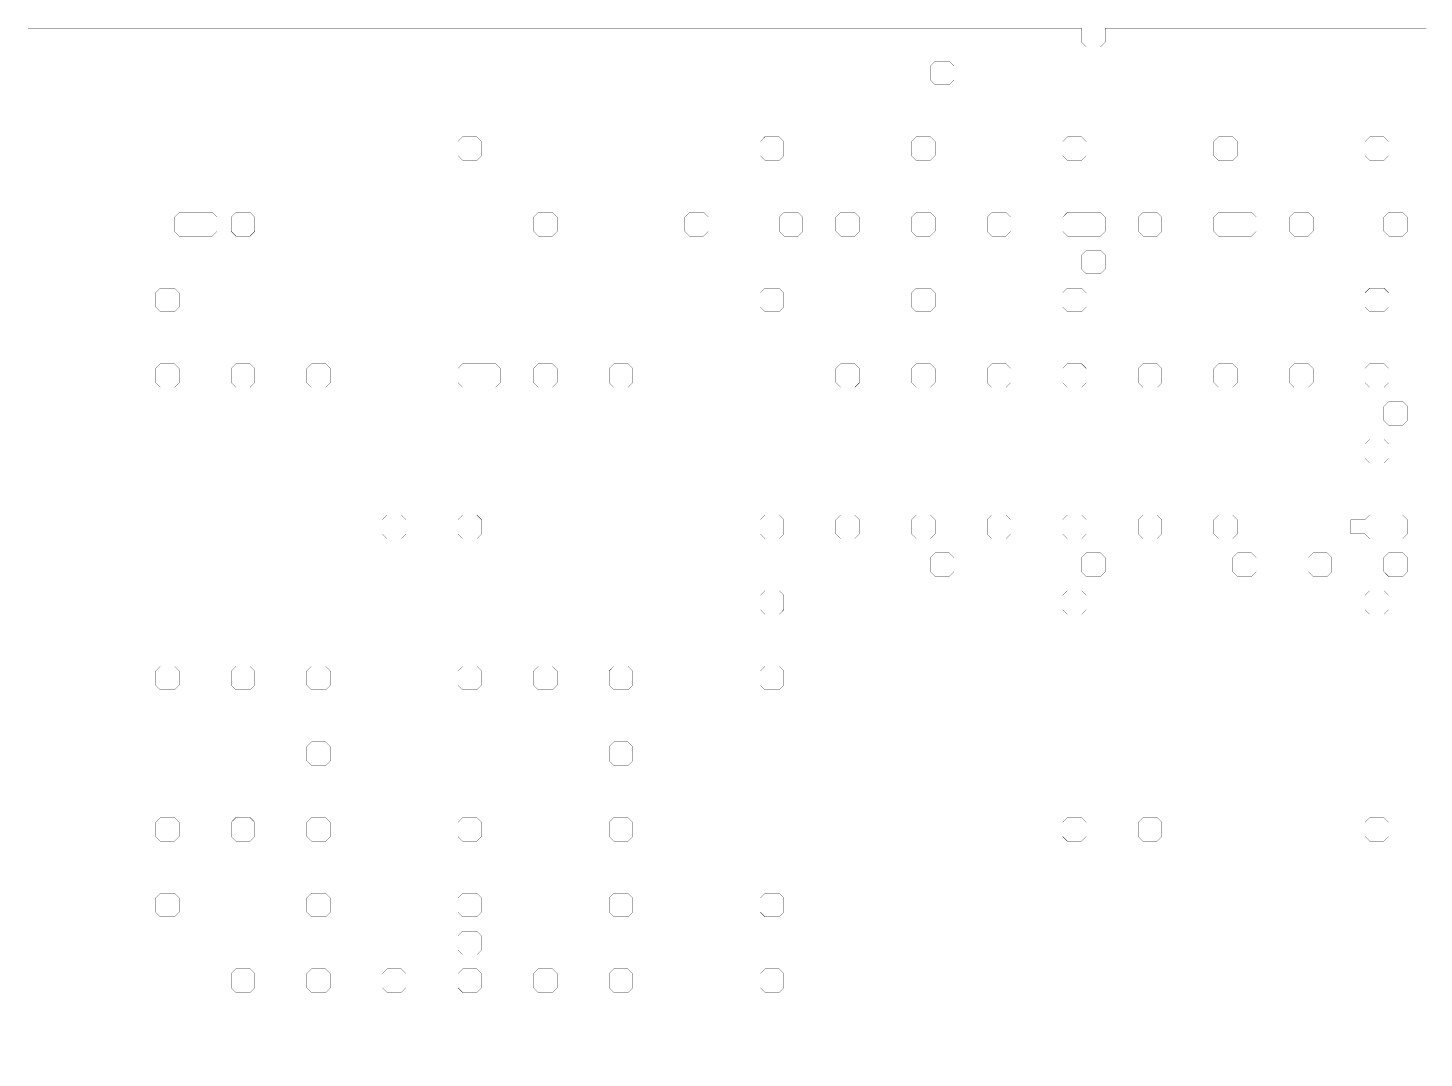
# Model space of a CAD drawing. Header units: metres. Extents: x 0 to 4990, y -4990 to 0.
# Drawn here: x 0 to 2886, y -2128 to 0 of the extents above; entities that cross this region are included whole.
import ezdxf

# ---------------------------------------------------------------- set-up
doc = ezdxf.new("R2010")
doc.units = ezdxf.units.M
doc.layers.add('dielectric', color=8, linetype='Continuous')
doc.layers.add('substrate', color=5, linetype='Continuous')

msp = doc.modelspace()

# ---------------------------------------------------------------- linework, layer by layer
at = {"layer": 'dielectric', "const_width": 0.5}
msp.add_lwpolyline([(2734.375, -1015.625), (2734.375, -1025.390625), (2734.375, -1035.15625), (2734.375, -1044.921875), (2744.140625, -1044.921875), (2753.90625, -1044.921875), (2763.671875, -1044.921875), (2763.671875, -1035.15625), (2763.671875, -1025.390625), (2763.671875, -1015.625), (2753.90625, -1015.625), (2744.140625, -1015.625)], close=True, dxfattribs=at)
at = {"layer": 'substrate', "const_width": 0.5}
msp.add_lwpolyline([(2890.625, 0), (2880.859375, 0), (2871.09375, 0), (2861.328125, 0), (2851.5625, 0), (2841.796875, 0), (2832.03125, 0), (2822.265625, 0), (2812.5, 0), (2802.734375, 0), (2792.96875, 0), (2783.203125, 0), (2773.4375, 0), (2763.671875, 0), (2753.90625, 0), (2744.140625, 0), (2734.375, 0), (2724.609375, 0), (2714.84375, 0), (2705.078125, 0), (2695.3125, 0), (2685.546875, 0), (2675.78125, 0), (2666.015625, 0), (2656.25, 0), (2646.484375, 0), (2636.71875, 0), (2626.953125, 0), (2617.1875, 0), (2607.421875, 0), (2597.65625, 0), (2587.890625, 0), (2578.125, 0), (2568.359375, 0), (2558.59375, 0), (2548.828125, 0), (2539.0625, 0), (2529.296875, 0), (2519.53125, 0), (2509.765625, 0), (2500, 0), (2490.234375, 0), (2480.46875, 0), (2470.703125, 0), (2460.9375, 0), (2451.171875, 0), (2441.40625, 0), (2431.640625, 0), (2421.875, 0), (2412.109375, 0), (2402.34375, 0), (2392.578125, 0), (2382.8125, 0), (2373.046875, 0), (2363.28125, 0), (2353.515625, 0), (2343.75, 0), (2333.984375, 0), (2324.21875, 0), (2314.453125, 0), (2304.6875, 0), (2294.921875, 0), (2285.15625, 0), (2275.390625, 0), (2265.625, 0), (2255.859375, 0), (2246.09375, 0), (2236.328125, 0), (2226.5625, 0), (2226.5625, -9.765625), (2226.5625, -19.53125), (2226.5625, -29.296875), (2216.796875, -39.0625), (2207.03125, -39.0625), (2197.265625, -39.0625), (2187.5, -39.0625), (2177.734375, -29.296875), (2177.734375, -19.53125), (2177.734375, -9.765625), (2177.734375, 0), (2167.96875, 0), (2158.203125, 0), (2148.4375, 0), (2138.671875, 0), (2128.90625, 0), (2119.140625, 0), (2109.375, 0), (2099.609375, 0), (2089.84375, 0), (2080.078125, 0), (2070.3125, 0), (2060.546875, 0), (2050.78125, 0), (2041.015625, 0), (2031.25, 0), (2021.484375, 0), (2011.71875, 0), (2001.953125, 0), (1992.1875, 0), (1982.421875, 0), (1972.65625, 0), (1962.890625, 0), (1953.125, 0), (1943.359375, 0), (1933.59375, 0), (1923.828125, 0), (1914.0625, 0), (1904.296875, 0), (1894.53125, 0), (1884.765625, 0), (1875, 0), (1865.234375, 0), (1855.46875, 0), (1845.703125, 0), (1835.9375, 0), (1826.171875, 0), (1816.40625, 0), (1806.640625, 0), (1796.875, 0), (1787.109375, 0), (1777.34375, 0), (1767.578125, 0), (1757.8125, 0), (1748.046875, 0), (1738.28125, 0), (1728.515625, 0), (1718.75, 0), (1708.984375, 0), (1699.21875, 0), (1689.453125, 0), (1679.6875, 0), (1669.921875, 0), (1660.15625, 0), (1650.390625, 0), (1640.625, 0), (1630.859375, 0), (1621.09375, 0), (1611.328125, 0), (1601.5625, 0), (1591.796875, 0), (1582.03125, 0), (1572.265625, 0), (1562.5, 0), (1552.734375, 0), (1542.96875, 0), (1533.203125, 0), (1523.4375, 0), (1513.671875, 0), (1503.90625, 0), (1494.140625, 0), (1484.375, 0), (1474.609375, 0), (1464.84375, 0), (1455.078125, 0), (1445.3125, 0), (1435.546875, 0), (1425.78125, 0), (1416.015625, 0), (1406.25, 0), (1396.484375, 0), (1386.71875, 0), (1376.953125, 0), (1367.1875, 0), (1357.421875, 0), (1347.65625, 0), (1337.890625, 0), (1328.125, 0), (1318.359375, 0), (1308.59375, 0), (1298.828125, 0), (1289.0625, 0), (1279.296875, 0), (1269.53125, 0), (1259.765625, 0), (1250, 0), (1240.234375, 0), (1230.46875, 0), (1220.703125, 0), (1210.9375, 0), (1201.171875, 0), (1191.40625, 0), (1181.640625, 0), (1171.875, 0), (1162.109375, 0), (1152.34375, 0), (1142.578125, 0), (1132.8125, 0), (1123.046875, 0), (1113.28125, 0), (1103.515625, 0), (1093.75, 0), (1083.984375, 0), (1074.21875, 0), (1064.453125, 0), (1054.6875, 0), (1044.921875, 0), (1035.15625, 0), (1025.390625, 0), (1015.625, 0), (1005.859375, 0), (996.09375, 0), (986.328125, 0), (976.5625, 0), (966.796875, 0), (957.03125, 0), (947.265625, 0), (937.5, 0), (927.734375, 0), (917.96875, 0), (908.203125, 0), (898.4375, 0), (888.671875, 0), (878.90625, 0), (869.140625, 0), (859.375, 0), (849.609375, 0), (839.84375, 0), (830.078125, 0), (820.3125, 0), (810.546875, 0), (800.78125, 0), (791.015625, 0), (781.25, 0), (771.484375, 0), (761.71875, 0), (751.953125, 0), (742.1875, 0), (732.421875, 0), (722.65625, 0), (712.890625, 0), (703.125, 0), (693.359375, 0), (683.59375, 0), (673.828125, 0), (664.0625, 0), (654.296875, 0), (644.53125, 0), (634.765625, 0), (625, 0), (615.234375, 0), (605.46875, 0), (595.703125, 0), (585.9375, 0), (576.171875, 0), (566.40625, 0), (556.640625, 0), (546.875, 0), (537.109375, 0), (527.34375, 0), (517.578125, 0), (507.8125, 0), (498.046875, 0), (488.28125, 0), (478.515625, 0), (468.75, 0), (458.984375, 0), (449.21875, 0), (439.453125, 0), (429.6875, 0), (419.921875, 0), (410.15625, 0), (400.390625, 0), (390.625, 0), (380.859375, 0), (371.09375, 0), (361.328125, 0), (351.5625, 0), (341.796875, 0), (332.03125, 0), (322.265625, 0), (312.5, 0), (302.734375, 0), (292.96875, 0), (283.203125, 0), (273.4375, 0), (263.671875, 0), (253.90625, 0), (244.140625, 0), (234.375, 0), (224.609375, 0), (214.84375, 0), (205.078125, 0), (195.3125, 0), (185.546875, 0), (175.78125, 0), (166.015625, 0), (156.25, 0), (146.484375, 0), (136.71875, 0), (126.953125, 0), (117.1875, 0), (107.421875, 0), (97.65625, 0), (87.890625, 0), (78.125, 0), (68.359375, 0), (58.59375, 0), (48.828125, 0), (39.0625, 0), (29.296875, 0), (19.53125, 0), (9.765625, 0), (0, 0), (0, -9.765625), (0, -19.53125), (0, -29.296875), (0, -39.0625), (0, -48.828125), (0, -58.59375), (0, -68.359375), (0, -78.125), (0, -87.890625), (0, -97.65625), (0, -107.421875), (0, -117.1875), (0, -126.953125), (0, -136.71875), (0, -146.484375), (0, -156.25), (0, -166.015625), (0, -175.78125), (0, -185.546875), (0, -195.3125), (0, -205.078125), (0, -214.84375), (0, -224.609375), (0, -234.375), (0, -244.140625), (0, -253.90625), (0, -263.671875), (0, -273.4375), (0, -283.203125), (0, -292.96875), (0, -302.734375), (0, -312.5), (0, -322.265625), (0, -332.03125), (0, -341.796875), (0, -351.5625), (0, -361.328125), (0, -371.09375), (0, -380.859375), (0, -390.625), (0, -400.390625), (0, -410.15625), (0, -419.921875), (0, -429.6875), (0, -439.453125), (0, -449.21875), (0, -458.984375), (0, -468.75), (0, -478.515625), (0, -488.28125), (0, -498.046875), (0, -507.8125), (0, -517.578125), (0, -527.34375), (0, -537.109375), (0, -546.875), (0, -556.640625), (0, -566.40625), (0, -576.171875), (0, -585.9375), (0, -595.703125), (0, -605.46875), (0, -615.234375), (0, -625), (0, -634.765625), (0, -644.53125), (0, -654.296875), (0, -664.0625), (0, -673.828125), (0, -683.59375), (0, -693.359375), (0, -703.125), (0, -712.890625), (0, -722.65625), (0, -732.421875), (0, -742.1875), (0, -751.953125), (0, -761.71875), (0, -771.484375), (0, -781.25), (0, -791.015625), (0, -800.78125), (0, -810.546875), (0, -820.3125), (0, -830.078125), (0, -839.84375), (0, -849.609375), (0, -859.375), (0, -869.140625), (0, -878.90625), (0, -888.671875), (0, -898.4375), (0, -908.203125), (0, -917.96875), (0, -927.734375), (0, -937.5), (0, -947.265625), (0, -957.03125), (0, -966.796875), (0, -976.5625), (0, -986.328125), (0, -996.09375), (0, -1005.859375), (0, -1015.625), (0, -1025.390625), (0, -1035.15625), (0, -1044.921875), (0, -1054.6875), (0, -1064.453125), (0, -1074.21875), (0, -1083.984375), (0, -1093.75), (0, -1103.515625), (0, -1113.28125), (0, -1123.046875), (0, -1132.8125), (0, -1142.578125), (0, -1152.34375), (0, -1162.109375), (0, -1171.875), (0, -1181.640625), (0, -1191.40625), (0, -1201.171875), (0, -1210.9375), (0, -1220.703125), (0, -1230.46875), (0, -1240.234375), (0, -1250), (0, -1259.765625), (0, -1269.53125), (0, -1279.296875), (0, -1289.0625), (0, -1298.828125), (0, -1308.59375), (0, -1318.359375), (0, -1328.125), (0, -1337.890625), (0, -1347.65625), (0, -1357.421875), (0, -1367.1875), (0, -1376.953125), (0, -1386.71875), (0, -1396.484375), (0, -1406.25), (0, -1416.015625), (0, -1425.78125), (0, -1435.546875), (0, -1445.3125), (0, -1455.078125), (0, -1464.84375), (0, -1474.609375), (0, -1484.375), (0, -1494.140625), (0, -1503.90625), (0, -1513.671875), (0, -1523.4375), (0, -1533.203125), (0, -1542.96875), (0, -1552.734375), (0, -1562.5), (0, -1572.265625), (0, -1582.03125), (0, -1591.796875), (0, -1601.5625), (0, -1611.328125), (0, -1621.09375), (0, -1630.859375), (0, -1640.625), (0, -1650.390625), (0, -1660.15625), (0, -1669.921875), (0, -1679.6875), (0, -1689.453125), (0, -1699.21875), (0, -1708.984375), (0, -1718.75), (0, -1728.515625), (0, -1738.28125), (0, -1748.046875), (0, -1757.8125), (0, -1767.578125), (0, -1777.34375), (0, -1787.109375), (0, -1796.875), (0, -1806.640625), (0, -1816.40625), (0, -1826.171875), (0, -1835.9375), (0, -1845.703125), (0, -1855.46875), (0, -1865.234375), (0, -1875), (0, -1884.765625), (0, -1894.53125), (0, -1904.296875), (0, -1914.0625), (0, -1923.828125), (0, -1933.59375), (0, -1943.359375), (0, -1953.125), (0, -1962.890625), (0, -1972.65625), (0, -1982.421875), (0, -1992.1875), (0, -2001.953125), (0, -2011.71875), (0, -2021.484375), (0, -2031.25), (0, -2041.015625), (0, -2050.78125), (0, -2060.546875), (0, -2070.3125), (0, -2080.078125), (0, -2089.84375), (0, -2099.609375), (0, -2109.375), (0, -2119.140625), (0, -2128.90625)], dxfattribs=at)
for points in [[(1865.234375, -78.125), (1875, -68.359375), (1884.765625, -68.359375), (1894.53125, -68.359375), (1904.296875, -68.359375), (1914.0625, -78.125), (1914.0625, -87.890625), (1914.0625, -97.65625), (1914.0625, -107.421875), (1904.296875, -117.1875), (1894.53125, -117.1875), (1884.765625, -117.1875), (1875, -117.1875), (1865.234375, -107.421875), (1865.234375, -97.65625), (1865.234375, -87.890625)], [(888.671875, -234.375), (898.4375, -224.609375), (908.203125, -224.609375), (917.96875, -224.609375), (927.734375, -224.609375), (937.5, -234.375), (937.5, -244.140625), (937.5, -253.90625), (937.5, -263.671875), (927.734375, -273.4375), (917.96875, -273.4375), (908.203125, -273.4375), (898.4375, -273.4375), (888.671875, -263.671875), (888.671875, -253.90625), (888.671875, -244.140625)], [(1513.671875, -234.375), (1523.4375, -224.609375), (1533.203125, -224.609375), (1542.96875, -224.609375), (1552.734375, -224.609375), (1562.5, -234.375), (1562.5, -244.140625), (1562.5, -253.90625), (1562.5, -263.671875), (1552.734375, -273.4375), (1542.96875, -273.4375), (1533.203125, -273.4375), (1523.4375, -273.4375), (1513.671875, -263.671875), (1513.671875, -253.90625), (1513.671875, -244.140625)], [(1826.171875, -234.375), (1835.9375, -224.609375), (1845.703125, -224.609375), (1855.46875, -224.609375), (1865.234375, -224.609375), (1875, -234.375), (1875, -244.140625), (1875, -253.90625), (1875, -263.671875), (1865.234375, -273.4375), (1855.46875, -273.4375), (1845.703125, -273.4375), (1835.9375, -273.4375), (1826.171875, -263.671875), (1826.171875, -253.90625), (1826.171875, -244.140625)], [(2138.671875, -234.375), (2148.4375, -224.609375), (2158.203125, -224.609375), (2167.96875, -224.609375), (2177.734375, -224.609375), (2187.5, -234.375), (2187.5, -244.140625), (2187.5, -253.90625), (2187.5, -263.671875), (2177.734375, -273.4375), (2167.96875, -273.4375), (2158.203125, -273.4375), (2148.4375, -273.4375), (2138.671875, -263.671875), (2138.671875, -253.90625), (2138.671875, -244.140625)], [(2451.171875, -234.375), (2460.9375, -224.609375), (2470.703125, -224.609375), (2480.46875, -224.609375), (2490.234375, -224.609375), (2500, -234.375), (2500, -244.140625), (2500, -253.90625), (2500, -263.671875), (2490.234375, -273.4375), (2480.46875, -273.4375), (2470.703125, -273.4375), (2460.9375, -273.4375), (2451.171875, -263.671875), (2451.171875, -253.90625), (2451.171875, -244.140625)], [(2763.671875, -234.375), (2773.4375, -224.609375), (2783.203125, -224.609375), (2792.96875, -224.609375), (2802.734375, -224.609375), (2812.5, -234.375), (2812.5, -244.140625), (2812.5, -253.90625), (2812.5, -263.671875), (2802.734375, -273.4375), (2792.96875, -273.4375), (2783.203125, -273.4375), (2773.4375, -273.4375), (2763.671875, -263.671875), (2763.671875, -253.90625), (2763.671875, -244.140625)], [(302.734375, -390.625), (312.5, -380.859375), (322.265625, -380.859375), (332.03125, -380.859375), (341.796875, -380.859375), (351.5625, -380.859375), (361.328125, -380.859375), (371.09375, -380.859375), (380.859375, -380.859375), (390.625, -390.625), (390.625, -400.390625), (390.625, -410.15625), (390.625, -419.921875), (380.859375, -429.6875), (371.09375, -429.6875), (361.328125, -429.6875), (351.5625, -429.6875), (341.796875, -429.6875), (332.03125, -429.6875), (322.265625, -429.6875), (312.5, -429.6875), (302.734375, -419.921875), (302.734375, -410.15625), (302.734375, -400.390625)], [(419.921875, -390.625), (429.6875, -380.859375), (439.453125, -380.859375), (449.21875, -380.859375), (458.984375, -380.859375), (468.75, -390.625), (468.75, -400.390625), (468.75, -410.15625), (468.75, -419.921875), (458.984375, -429.6875), (449.21875, -429.6875), (439.453125, -429.6875), (429.6875, -429.6875), (419.921875, -419.921875), (419.921875, -410.15625), (419.921875, -400.390625)], [(1044.921875, -390.625), (1054.6875, -380.859375), (1064.453125, -380.859375), (1074.21875, -380.859375), (1083.984375, -380.859375), (1093.75, -390.625), (1093.75, -400.390625), (1093.75, -410.15625), (1093.75, -419.921875), (1083.984375, -429.6875), (1074.21875, -429.6875), (1064.453125, -429.6875), (1054.6875, -429.6875), (1044.921875, -419.921875), (1044.921875, -410.15625), (1044.921875, -400.390625)], [(1357.421875, -390.625), (1367.1875, -380.859375), (1376.953125, -380.859375), (1386.71875, -380.859375), (1396.484375, -380.859375), (1406.25, -390.625), (1406.25, -400.390625), (1406.25, -410.15625), (1406.25, -419.921875), (1396.484375, -429.6875), (1386.71875, -429.6875), (1376.953125, -429.6875), (1367.1875, -429.6875), (1357.421875, -419.921875), (1357.421875, -410.15625), (1357.421875, -400.390625)], [(1552.734375, -390.625), (1562.5, -380.859375), (1572.265625, -380.859375), (1582.03125, -380.859375), (1591.796875, -380.859375), (1601.5625, -390.625), (1601.5625, -400.390625), (1601.5625, -410.15625), (1601.5625, -419.921875), (1591.796875, -429.6875), (1582.03125, -429.6875), (1572.265625, -429.6875), (1562.5, -429.6875), (1552.734375, -419.921875), (1552.734375, -410.15625), (1552.734375, -400.390625)], [(1669.921875, -390.625), (1679.6875, -380.859375), (1689.453125, -380.859375), (1699.21875, -380.859375), (1708.984375, -380.859375), (1718.75, -390.625), (1718.75, -400.390625), (1718.75, -410.15625), (1718.75, -419.921875), (1708.984375, -429.6875), (1699.21875, -429.6875), (1689.453125, -429.6875), (1679.6875, -429.6875), (1669.921875, -419.921875), (1669.921875, -410.15625), (1669.921875, -400.390625)], [(1826.171875, -390.625), (1835.9375, -380.859375), (1845.703125, -380.859375), (1855.46875, -380.859375), (1865.234375, -380.859375), (1875, -390.625), (1875, -400.390625), (1875, -410.15625), (1875, -419.921875), (1865.234375, -429.6875), (1855.46875, -429.6875), (1845.703125, -429.6875), (1835.9375, -429.6875), (1826.171875, -419.921875), (1826.171875, -410.15625), (1826.171875, -400.390625)], [(1982.421875, -390.625), (1992.1875, -380.859375), (2001.953125, -380.859375), (2011.71875, -380.859375), (2021.484375, -380.859375), (2031.25, -390.625), (2031.25, -400.390625), (2031.25, -410.15625), (2031.25, -419.921875), (2021.484375, -429.6875), (2011.71875, -429.6875), (2001.953125, -429.6875), (1992.1875, -429.6875), (1982.421875, -419.921875), (1982.421875, -410.15625), (1982.421875, -400.390625)], [(2138.671875, -390.625), (2148.4375, -380.859375), (2158.203125, -380.859375), (2167.96875, -380.859375), (2177.734375, -380.859375), (2187.5, -380.859375), (2197.265625, -380.859375), (2207.03125, -380.859375), (2216.796875, -380.859375), (2226.5625, -390.625), (2226.5625, -400.390625), (2226.5625, -410.15625), (2226.5625, -419.921875), (2216.796875, -429.6875), (2207.03125, -429.6875), (2197.265625, -429.6875), (2187.5, -429.6875), (2177.734375, -429.6875), (2167.96875, -429.6875), (2158.203125, -429.6875), (2148.4375, -429.6875), (2138.671875, -419.921875), (2138.671875, -410.15625), (2138.671875, -400.390625)], [(2294.921875, -390.625), (2304.6875, -380.859375), (2314.453125, -380.859375), (2324.21875, -380.859375), (2333.984375, -380.859375), (2343.75, -390.625), (2343.75, -400.390625), (2343.75, -410.15625), (2343.75, -419.921875), (2333.984375, -429.6875), (2324.21875, -429.6875), (2314.453125, -429.6875), (2304.6875, -429.6875), (2294.921875, -419.921875), (2294.921875, -410.15625), (2294.921875, -400.390625)], [(2451.171875, -390.625), (2460.9375, -380.859375), (2470.703125, -380.859375), (2480.46875, -380.859375), (2490.234375, -380.859375), (2500, -380.859375), (2509.765625, -380.859375), (2519.53125, -380.859375), (2529.296875, -380.859375), (2539.0625, -390.625), (2539.0625, -400.390625), (2539.0625, -410.15625), (2539.0625, -419.921875), (2529.296875, -429.6875), (2519.53125, -429.6875), (2509.765625, -429.6875), (2500, -429.6875), (2490.234375, -429.6875), (2480.46875, -429.6875), (2470.703125, -429.6875), (2460.9375, -429.6875), (2451.171875, -419.921875), (2451.171875, -410.15625), (2451.171875, -400.390625)], [(2607.421875, -390.625), (2617.1875, -380.859375), (2626.953125, -380.859375), (2636.71875, -380.859375), (2646.484375, -380.859375), (2656.25, -390.625), (2656.25, -400.390625), (2656.25, -410.15625), (2656.25, -419.921875), (2646.484375, -429.6875), (2636.71875, -429.6875), (2626.953125, -429.6875), (2617.1875, -429.6875), (2607.421875, -419.921875), (2607.421875, -410.15625), (2607.421875, -400.390625)], [(2802.734375, -390.625), (2812.5, -380.859375), (2822.265625, -380.859375), (2832.03125, -380.859375), (2841.796875, -380.859375), (2851.5625, -390.625), (2851.5625, -400.390625), (2851.5625, -410.15625), (2851.5625, -419.921875), (2841.796875, -429.6875), (2832.03125, -429.6875), (2822.265625, -429.6875), (2812.5, -429.6875), (2802.734375, -419.921875), (2802.734375, -410.15625), (2802.734375, -400.390625)], [(2177.734375, -468.75), (2187.5, -458.984375), (2197.265625, -458.984375), (2207.03125, -458.984375), (2216.796875, -458.984375), (2226.5625, -468.75), (2226.5625, -478.515625), (2226.5625, -488.28125), (2226.5625, -498.046875), (2216.796875, -507.8125), (2207.03125, -507.8125), (2197.265625, -507.8125), (2187.5, -507.8125), (2177.734375, -498.046875), (2177.734375, -488.28125), (2177.734375, -478.515625)], [(263.671875, -546.875), (273.4375, -537.109375), (283.203125, -537.109375), (292.96875, -537.109375), (302.734375, -537.109375), (312.5, -546.875), (312.5, -556.640625), (312.5, -566.40625), (312.5, -576.171875), (302.734375, -585.9375), (292.96875, -585.9375), (283.203125, -585.9375), (273.4375, -585.9375), (263.671875, -576.171875), (263.671875, -566.40625), (263.671875, -556.640625)], [(1513.671875, -546.875), (1523.4375, -537.109375), (1533.203125, -537.109375), (1542.96875, -537.109375), (1552.734375, -537.109375), (1562.5, -546.875), (1562.5, -556.640625), (1562.5, -566.40625), (1562.5, -576.171875), (1552.734375, -585.9375), (1542.96875, -585.9375), (1533.203125, -585.9375), (1523.4375, -585.9375), (1513.671875, -576.171875), (1513.671875, -566.40625), (1513.671875, -556.640625)], [(1826.171875, -546.875), (1835.9375, -537.109375), (1845.703125, -537.109375), (1855.46875, -537.109375), (1865.234375, -537.109375), (1875, -546.875), (1875, -556.640625), (1875, -566.40625), (1875, -576.171875), (1865.234375, -585.9375), (1855.46875, -585.9375), (1845.703125, -585.9375), (1835.9375, -585.9375), (1826.171875, -576.171875), (1826.171875, -566.40625), (1826.171875, -556.640625)], [(2138.671875, -546.875), (2148.4375, -537.109375), (2158.203125, -537.109375), (2167.96875, -537.109375), (2177.734375, -537.109375), (2187.5, -546.875), (2187.5, -556.640625), (2187.5, -566.40625), (2187.5, -576.171875), (2177.734375, -585.9375), (2167.96875, -585.9375), (2158.203125, -585.9375), (2148.4375, -585.9375), (2138.671875, -576.171875), (2138.671875, -566.40625), (2138.671875, -556.640625)], [(2763.671875, -546.875), (2773.4375, -537.109375), (2783.203125, -537.109375), (2792.96875, -537.109375), (2802.734375, -537.109375), (2812.5, -546.875), (2812.5, -556.640625), (2812.5, -566.40625), (2812.5, -576.171875), (2802.734375, -585.9375), (2792.96875, -585.9375), (2783.203125, -585.9375), (2773.4375, -585.9375), (2763.671875, -576.171875), (2763.671875, -566.40625), (2763.671875, -556.640625)], [(263.671875, -703.125), (273.4375, -693.359375), (283.203125, -693.359375), (292.96875, -693.359375), (302.734375, -693.359375), (312.5, -703.125), (312.5, -712.890625), (312.5, -722.65625), (312.5, -732.421875), (302.734375, -742.1875), (292.96875, -742.1875), (283.203125, -742.1875), (273.4375, -742.1875), (263.671875, -732.421875), (263.671875, -722.65625), (263.671875, -712.890625)], [(419.921875, -703.125), (429.6875, -693.359375), (439.453125, -693.359375), (449.21875, -693.359375), (458.984375, -693.359375), (468.75, -703.125), (468.75, -712.890625), (468.75, -722.65625), (468.75, -732.421875), (458.984375, -742.1875), (449.21875, -742.1875), (439.453125, -742.1875), (429.6875, -742.1875), (419.921875, -732.421875), (419.921875, -722.65625), (419.921875, -712.890625)], [(576.171875, -703.125), (585.9375, -693.359375), (595.703125, -693.359375), (605.46875, -693.359375), (615.234375, -693.359375), (625, -703.125), (625, -712.890625), (625, -722.65625), (625, -732.421875), (615.234375, -742.1875), (605.46875, -742.1875), (595.703125, -742.1875), (585.9375, -742.1875), (576.171875, -732.421875), (576.171875, -722.65625), (576.171875, -712.890625)], [(888.671875, -703.125), (898.4375, -693.359375), (908.203125, -693.359375), (917.96875, -693.359375), (927.734375, -693.359375), (937.5, -693.359375), (947.265625, -693.359375), (957.03125, -693.359375), (966.796875, -693.359375), (976.5625, -703.125), (976.5625, -712.890625), (976.5625, -722.65625), (976.5625, -732.421875), (966.796875, -742.1875), (957.03125, -742.1875), (947.265625, -742.1875), (937.5, -742.1875), (927.734375, -742.1875), (917.96875, -742.1875), (908.203125, -742.1875), (898.4375, -742.1875), (888.671875, -732.421875), (888.671875, -722.65625), (888.671875, -712.890625)], [(1044.921875, -703.125), (1054.6875, -693.359375), (1064.453125, -693.359375), (1074.21875, -693.359375), (1083.984375, -693.359375), (1093.75, -703.125), (1093.75, -712.890625), (1093.75, -722.65625), (1093.75, -732.421875), (1083.984375, -742.1875), (1074.21875, -742.1875), (1064.453125, -742.1875), (1054.6875, -742.1875), (1044.921875, -732.421875), (1044.921875, -722.65625), (1044.921875, -712.890625)], [(1201.171875, -703.125), (1210.9375, -693.359375), (1220.703125, -693.359375), (1230.46875, -693.359375), (1240.234375, -693.359375), (1250, -703.125), (1250, -712.890625), (1250, -722.65625), (1250, -732.421875), (1240.234375, -742.1875), (1230.46875, -742.1875), (1220.703125, -742.1875), (1210.9375, -742.1875), (1201.171875, -732.421875), (1201.171875, -722.65625), (1201.171875, -712.890625)], [(1669.921875, -703.125), (1679.6875, -693.359375), (1689.453125, -693.359375), (1699.21875, -693.359375), (1708.984375, -693.359375), (1718.75, -703.125), (1718.75, -712.890625), (1718.75, -722.65625), (1718.75, -732.421875), (1708.984375, -742.1875), (1699.21875, -742.1875), (1689.453125, -742.1875), (1679.6875, -742.1875), (1669.921875, -732.421875), (1669.921875, -722.65625), (1669.921875, -712.890625)], [(1826.171875, -703.125), (1835.9375, -693.359375), (1845.703125, -693.359375), (1855.46875, -693.359375), (1865.234375, -693.359375), (1875, -703.125), (1875, -712.890625), (1875, -722.65625), (1875, -732.421875), (1865.234375, -742.1875), (1855.46875, -742.1875), (1845.703125, -742.1875), (1835.9375, -742.1875), (1826.171875, -732.421875), (1826.171875, -722.65625), (1826.171875, -712.890625)], [(1982.421875, -703.125), (1992.1875, -693.359375), (2001.953125, -693.359375), (2011.71875, -693.359375), (2021.484375, -693.359375), (2031.25, -703.125), (2031.25, -712.890625), (2031.25, -722.65625), (2031.25, -732.421875), (2021.484375, -742.1875), (2011.71875, -742.1875), (2001.953125, -742.1875), (1992.1875, -742.1875), (1982.421875, -732.421875), (1982.421875, -722.65625), (1982.421875, -712.890625)], [(2138.671875, -703.125), (2148.4375, -693.359375), (2158.203125, -693.359375), (2167.96875, -693.359375), (2177.734375, -693.359375), (2187.5, -703.125), (2187.5, -712.890625), (2187.5, -722.65625), (2187.5, -732.421875), (2177.734375, -742.1875), (2167.96875, -742.1875), (2158.203125, -742.1875), (2148.4375, -742.1875), (2138.671875, -732.421875), (2138.671875, -722.65625), (2138.671875, -712.890625)], [(2294.921875, -703.125), (2304.6875, -693.359375), (2314.453125, -693.359375), (2324.21875, -693.359375), (2333.984375, -693.359375), (2343.75, -703.125), (2343.75, -712.890625), (2343.75, -722.65625), (2343.75, -732.421875), (2333.984375, -742.1875), (2324.21875, -742.1875), (2314.453125, -742.1875), (2304.6875, -742.1875), (2294.921875, -732.421875), (2294.921875, -722.65625), (2294.921875, -712.890625)], [(2451.171875, -703.125), (2460.9375, -693.359375), (2470.703125, -693.359375), (2480.46875, -693.359375), (2490.234375, -693.359375), (2500, -703.125), (2500, -712.890625), (2500, -722.65625), (2500, -732.421875), (2490.234375, -742.1875), (2480.46875, -742.1875), (2470.703125, -742.1875), (2460.9375, -742.1875), (2451.171875, -732.421875), (2451.171875, -722.65625), (2451.171875, -712.890625)], [(2607.421875, -703.125), (2617.1875, -693.359375), (2626.953125, -693.359375), (2636.71875, -693.359375), (2646.484375, -693.359375), (2656.25, -703.125), (2656.25, -712.890625), (2656.25, -722.65625), (2656.25, -732.421875), (2646.484375, -742.1875), (2636.71875, -742.1875), (2626.953125, -742.1875), (2617.1875, -742.1875), (2607.421875, -732.421875), (2607.421875, -722.65625), (2607.421875, -712.890625)], [(2763.671875, -703.125), (2773.4375, -693.359375), (2783.203125, -693.359375), (2792.96875, -693.359375), (2802.734375, -693.359375), (2812.5, -703.125), (2812.5, -712.890625), (2812.5, -722.65625), (2812.5, -732.421875), (2802.734375, -742.1875), (2792.96875, -742.1875), (2783.203125, -742.1875), (2773.4375, -742.1875), (2763.671875, -732.421875), (2763.671875, -722.65625), (2763.671875, -712.890625)], [(2802.734375, -781.25), (2812.5, -771.484375), (2822.265625, -771.484375), (2832.03125, -771.484375), (2841.796875, -771.484375), (2851.5625, -781.25), (2851.5625, -791.015625), (2851.5625, -800.78125), (2851.5625, -810.546875), (2841.796875, -820.3125), (2832.03125, -820.3125), (2822.265625, -820.3125), (2812.5, -820.3125), (2802.734375, -810.546875), (2802.734375, -800.78125), (2802.734375, -791.015625)], [(2763.671875, -859.375), (2773.4375, -849.609375), (2783.203125, -849.609375), (2792.96875, -849.609375), (2802.734375, -849.609375), (2812.5, -859.375), (2812.5, -869.140625), (2812.5, -878.90625), (2812.5, -888.671875), (2802.734375, -898.4375), (2792.96875, -898.4375), (2783.203125, -898.4375), (2773.4375, -898.4375), (2763.671875, -888.671875), (2763.671875, -878.90625), (2763.671875, -869.140625)], [(732.421875, -1015.625), (742.1875, -1005.859375), (751.953125, -1005.859375), (761.71875, -1005.859375), (771.484375, -1005.859375), (781.25, -1015.625), (781.25, -1025.390625), (781.25, -1035.15625), (781.25, -1044.921875), (771.484375, -1054.6875), (761.71875, -1054.6875), (751.953125, -1054.6875), (742.1875, -1054.6875), (732.421875, -1044.921875), (732.421875, -1035.15625), (732.421875, -1025.390625)], [(888.671875, -1015.625), (898.4375, -1005.859375), (908.203125, -1005.859375), (917.96875, -1005.859375), (927.734375, -1005.859375), (937.5, -1015.625), (937.5, -1025.390625), (937.5, -1035.15625), (937.5, -1044.921875), (927.734375, -1054.6875), (917.96875, -1054.6875), (908.203125, -1054.6875), (898.4375, -1054.6875), (888.671875, -1044.921875), (888.671875, -1035.15625), (888.671875, -1025.390625)], [(1513.671875, -1015.625), (1523.4375, -1005.859375), (1533.203125, -1005.859375), (1542.96875, -1005.859375), (1552.734375, -1005.859375), (1562.5, -1015.625), (1562.5, -1025.390625), (1562.5, -1035.15625), (1562.5, -1044.921875), (1552.734375, -1054.6875), (1542.96875, -1054.6875), (1533.203125, -1054.6875), (1523.4375, -1054.6875), (1513.671875, -1044.921875), (1513.671875, -1035.15625), (1513.671875, -1025.390625)], [(1669.921875, -1015.625), (1679.6875, -1005.859375), (1689.453125, -1005.859375), (1699.21875, -1005.859375), (1708.984375, -1005.859375), (1718.75, -1015.625), (1718.75, -1025.390625), (1718.75, -1035.15625), (1718.75, -1044.921875), (1708.984375, -1054.6875), (1699.21875, -1054.6875), (1689.453125, -1054.6875), (1679.6875, -1054.6875), (1669.921875, -1044.921875), (1669.921875, -1035.15625), (1669.921875, -1025.390625)], [(1826.171875, -1015.625), (1835.9375, -1005.859375), (1845.703125, -1005.859375), (1855.46875, -1005.859375), (1865.234375, -1005.859375), (1875, -1015.625), (1875, -1025.390625), (1875, -1035.15625), (1875, -1044.921875), (1865.234375, -1054.6875), (1855.46875, -1054.6875), (1845.703125, -1054.6875), (1835.9375, -1054.6875), (1826.171875, -1044.921875), (1826.171875, -1035.15625), (1826.171875, -1025.390625)], [(1982.421875, -1015.625), (1992.1875, -1005.859375), (2001.953125, -1005.859375), (2011.71875, -1005.859375), (2021.484375, -1005.859375), (2031.25, -1015.625), (2031.25, -1025.390625), (2031.25, -1035.15625), (2031.25, -1044.921875), (2021.484375, -1054.6875), (2011.71875, -1054.6875), (2001.953125, -1054.6875), (1992.1875, -1054.6875), (1982.421875, -1044.921875), (1982.421875, -1035.15625), (1982.421875, -1025.390625)], [(2138.671875, -1015.625), (2148.4375, -1005.859375), (2158.203125, -1005.859375), (2167.96875, -1005.859375), (2177.734375, -1005.859375), (2187.5, -1015.625), (2187.5, -1025.390625), (2187.5, -1035.15625), (2187.5, -1044.921875), (2177.734375, -1054.6875), (2167.96875, -1054.6875), (2158.203125, -1054.6875), (2148.4375, -1054.6875), (2138.671875, -1044.921875), (2138.671875, -1035.15625), (2138.671875, -1025.390625)], [(2294.921875, -1015.625), (2304.6875, -1005.859375), (2314.453125, -1005.859375), (2324.21875, -1005.859375), (2333.984375, -1005.859375), (2343.75, -1015.625), (2343.75, -1025.390625), (2343.75, -1035.15625), (2343.75, -1044.921875), (2333.984375, -1054.6875), (2324.21875, -1054.6875), (2314.453125, -1054.6875), (2304.6875, -1054.6875), (2294.921875, -1044.921875), (2294.921875, -1035.15625), (2294.921875, -1025.390625)], [(2451.171875, -1015.625), (2460.9375, -1005.859375), (2470.703125, -1005.859375), (2480.46875, -1005.859375), (2490.234375, -1005.859375), (2500, -1015.625), (2500, -1025.390625), (2500, -1035.15625), (2500, -1044.921875), (2490.234375, -1054.6875), (2480.46875, -1054.6875), (2470.703125, -1054.6875), (2460.9375, -1054.6875), (2451.171875, -1044.921875), (2451.171875, -1035.15625), (2451.171875, -1025.390625)], [(2763.671875, -1015.625), (2773.4375, -1005.859375), (2783.203125, -1005.859375), (2792.96875, -1005.859375), (2802.734375, -1005.859375), (2812.5, -1005.859375), (2822.265625, -1005.859375), (2832.03125, -1005.859375), (2841.796875, -1005.859375), (2851.5625, -1015.625), (2851.5625, -1025.390625), (2851.5625, -1035.15625), (2851.5625, -1044.921875), (2841.796875, -1054.6875), (2832.03125, -1054.6875), (2822.265625, -1054.6875), (2812.5, -1054.6875), (2802.734375, -1054.6875), (2792.96875, -1054.6875), (2783.203125, -1054.6875), (2773.4375, -1054.6875), (2763.671875, -1044.921875), (2763.671875, -1035.15625), (2763.671875, -1025.390625)], [(1865.234375, -1093.75), (1875, -1083.984375), (1884.765625, -1083.984375), (1894.53125, -1083.984375), (1904.296875, -1083.984375), (1914.0625, -1093.75), (1914.0625, -1103.515625), (1914.0625, -1113.28125), (1914.0625, -1123.046875), (1904.296875, -1132.8125), (1894.53125, -1132.8125), (1884.765625, -1132.8125), (1875, -1132.8125), (1865.234375, -1123.046875), (1865.234375, -1113.28125), (1865.234375, -1103.515625)], [(2177.734375, -1093.75), (2187.5, -1083.984375), (2197.265625, -1083.984375), (2207.03125, -1083.984375), (2216.796875, -1083.984375), (2226.5625, -1093.75), (2226.5625, -1103.515625), (2226.5625, -1113.28125), (2226.5625, -1123.046875), (2216.796875, -1132.8125), (2207.03125, -1132.8125), (2197.265625, -1132.8125), (2187.5, -1132.8125), (2177.734375, -1123.046875), (2177.734375, -1113.28125), (2177.734375, -1103.515625)], [(2490.234375, -1093.75), (2500, -1083.984375), (2509.765625, -1083.984375), (2519.53125, -1083.984375), (2529.296875, -1083.984375), (2539.0625, -1093.75), (2539.0625, -1103.515625), (2539.0625, -1113.28125), (2539.0625, -1123.046875), (2529.296875, -1132.8125), (2519.53125, -1132.8125), (2509.765625, -1132.8125), (2500, -1132.8125), (2490.234375, -1123.046875), (2490.234375, -1113.28125), (2490.234375, -1103.515625)], [(2646.484375, -1093.75), (2656.25, -1083.984375), (2666.015625, -1083.984375), (2675.78125, -1083.984375), (2685.546875, -1083.984375), (2695.3125, -1093.75), (2695.3125, -1103.515625), (2695.3125, -1113.28125), (2695.3125, -1123.046875), (2685.546875, -1132.8125), (2675.78125, -1132.8125), (2666.015625, -1132.8125), (2656.25, -1132.8125), (2646.484375, -1123.046875), (2646.484375, -1113.28125), (2646.484375, -1103.515625)], [(2802.734375, -1093.75), (2812.5, -1083.984375), (2822.265625, -1083.984375), (2832.03125, -1083.984375), (2841.796875, -1083.984375), (2851.5625, -1093.75), (2851.5625, -1103.515625), (2851.5625, -1113.28125), (2851.5625, -1123.046875), (2841.796875, -1132.8125), (2832.03125, -1132.8125), (2822.265625, -1132.8125), (2812.5, -1132.8125), (2802.734375, -1123.046875), (2802.734375, -1113.28125), (2802.734375, -1103.515625)], [(1513.671875, -1171.875), (1523.4375, -1162.109375), (1533.203125, -1162.109375), (1542.96875, -1162.109375), (1552.734375, -1162.109375), (1562.5, -1171.875), (1562.5, -1181.640625), (1562.5, -1191.40625), (1562.5, -1201.171875), (1552.734375, -1210.9375), (1542.96875, -1210.9375), (1533.203125, -1210.9375), (1523.4375, -1210.9375), (1513.671875, -1201.171875), (1513.671875, -1191.40625), (1513.671875, -1181.640625)], [(2138.671875, -1171.875), (2148.4375, -1162.109375), (2158.203125, -1162.109375), (2167.96875, -1162.109375), (2177.734375, -1162.109375), (2187.5, -1171.875), (2187.5, -1181.640625), (2187.5, -1191.40625), (2187.5, -1201.171875), (2177.734375, -1210.9375), (2167.96875, -1210.9375), (2158.203125, -1210.9375), (2148.4375, -1210.9375), (2138.671875, -1201.171875), (2138.671875, -1191.40625), (2138.671875, -1181.640625)], [(2763.671875, -1171.875), (2773.4375, -1162.109375), (2783.203125, -1162.109375), (2792.96875, -1162.109375), (2802.734375, -1162.109375), (2812.5, -1171.875), (2812.5, -1181.640625), (2812.5, -1191.40625), (2812.5, -1201.171875), (2802.734375, -1210.9375), (2792.96875, -1210.9375), (2783.203125, -1210.9375), (2773.4375, -1210.9375), (2763.671875, -1201.171875), (2763.671875, -1191.40625), (2763.671875, -1181.640625)], [(263.671875, -1328.125), (273.4375, -1318.359375), (283.203125, -1318.359375), (292.96875, -1318.359375), (302.734375, -1318.359375), (312.5, -1328.125), (312.5, -1337.890625), (312.5, -1347.65625), (312.5, -1357.421875), (302.734375, -1367.1875), (292.96875, -1367.1875), (283.203125, -1367.1875), (273.4375, -1367.1875), (263.671875, -1357.421875), (263.671875, -1347.65625), (263.671875, -1337.890625)], [(419.921875, -1328.125), (429.6875, -1318.359375), (439.453125, -1318.359375), (449.21875, -1318.359375), (458.984375, -1318.359375), (468.75, -1328.125), (468.75, -1337.890625), (468.75, -1347.65625), (468.75, -1357.421875), (458.984375, -1367.1875), (449.21875, -1367.1875), (439.453125, -1367.1875), (429.6875, -1367.1875), (419.921875, -1357.421875), (419.921875, -1347.65625), (419.921875, -1337.890625)], [(576.171875, -1328.125), (585.9375, -1318.359375), (595.703125, -1318.359375), (605.46875, -1318.359375), (615.234375, -1318.359375), (625, -1328.125), (625, -1337.890625), (625, -1347.65625), (625, -1357.421875), (615.234375, -1367.1875), (605.46875, -1367.1875), (595.703125, -1367.1875), (585.9375, -1367.1875), (576.171875, -1357.421875), (576.171875, -1347.65625), (576.171875, -1337.890625)], [(888.671875, -1328.125), (898.4375, -1318.359375), (908.203125, -1318.359375), (917.96875, -1318.359375), (927.734375, -1318.359375), (937.5, -1328.125), (937.5, -1337.890625), (937.5, -1347.65625), (937.5, -1357.421875), (927.734375, -1367.1875), (917.96875, -1367.1875), (908.203125, -1367.1875), (898.4375, -1367.1875), (888.671875, -1357.421875), (888.671875, -1347.65625), (888.671875, -1337.890625)], [(1044.921875, -1328.125), (1054.6875, -1318.359375), (1064.453125, -1318.359375), (1074.21875, -1318.359375), (1083.984375, -1318.359375), (1093.75, -1328.125), (1093.75, -1337.890625), (1093.75, -1347.65625), (1093.75, -1357.421875), (1083.984375, -1367.1875), (1074.21875, -1367.1875), (1064.453125, -1367.1875), (1054.6875, -1367.1875), (1044.921875, -1357.421875), (1044.921875, -1347.65625), (1044.921875, -1337.890625)], [(1201.171875, -1328.125), (1210.9375, -1318.359375), (1220.703125, -1318.359375), (1230.46875, -1318.359375), (1240.234375, -1318.359375), (1250, -1328.125), (1250, -1337.890625), (1250, -1347.65625), (1250, -1357.421875), (1240.234375, -1367.1875), (1230.46875, -1367.1875), (1220.703125, -1367.1875), (1210.9375, -1367.1875), (1201.171875, -1357.421875), (1201.171875, -1347.65625), (1201.171875, -1337.890625)], [(1513.671875, -1328.125), (1523.4375, -1318.359375), (1533.203125, -1318.359375), (1542.96875, -1318.359375), (1552.734375, -1318.359375), (1562.5, -1328.125), (1562.5, -1337.890625), (1562.5, -1347.65625), (1562.5, -1357.421875), (1552.734375, -1367.1875), (1542.96875, -1367.1875), (1533.203125, -1367.1875), (1523.4375, -1367.1875), (1513.671875, -1357.421875), (1513.671875, -1347.65625), (1513.671875, -1337.890625)], [(576.171875, -1484.375), (585.9375, -1474.609375), (595.703125, -1474.609375), (605.46875, -1474.609375), (615.234375, -1474.609375), (625, -1484.375), (625, -1494.140625), (625, -1503.90625), (625, -1513.671875), (615.234375, -1523.4375), (605.46875, -1523.4375), (595.703125, -1523.4375), (585.9375, -1523.4375), (576.171875, -1513.671875), (576.171875, -1503.90625), (576.171875, -1494.140625)], [(1201.171875, -1484.375), (1210.9375, -1474.609375), (1220.703125, -1474.609375), (1230.46875, -1474.609375), (1240.234375, -1474.609375), (1250, -1484.375), (1250, -1494.140625), (1250, -1503.90625), (1250, -1513.671875), (1240.234375, -1523.4375), (1230.46875, -1523.4375), (1220.703125, -1523.4375), (1210.9375, -1523.4375), (1201.171875, -1513.671875), (1201.171875, -1503.90625), (1201.171875, -1494.140625)], [(263.671875, -1640.625), (273.4375, -1630.859375), (283.203125, -1630.859375), (292.96875, -1630.859375), (302.734375, -1630.859375), (312.5, -1640.625), (312.5, -1650.390625), (312.5, -1660.15625), (312.5, -1669.921875), (302.734375, -1679.6875), (292.96875, -1679.6875), (283.203125, -1679.6875), (273.4375, -1679.6875), (263.671875, -1669.921875), (263.671875, -1660.15625), (263.671875, -1650.390625)], [(419.921875, -1640.625), (429.6875, -1630.859375), (439.453125, -1630.859375), (449.21875, -1630.859375), (458.984375, -1630.859375), (468.75, -1640.625), (468.75, -1650.390625), (468.75, -1660.15625), (468.75, -1669.921875), (458.984375, -1679.6875), (449.21875, -1679.6875), (439.453125, -1679.6875), (429.6875, -1679.6875), (419.921875, -1669.921875), (419.921875, -1660.15625), (419.921875, -1650.390625)], [(576.171875, -1640.625), (585.9375, -1630.859375), (595.703125, -1630.859375), (605.46875, -1630.859375), (615.234375, -1630.859375), (625, -1640.625), (625, -1650.390625), (625, -1660.15625), (625, -1669.921875), (615.234375, -1679.6875), (605.46875, -1679.6875), (595.703125, -1679.6875), (585.9375, -1679.6875), (576.171875, -1669.921875), (576.171875, -1660.15625), (576.171875, -1650.390625)], [(888.671875, -1640.625), (898.4375, -1630.859375), (908.203125, -1630.859375), (917.96875, -1630.859375), (927.734375, -1630.859375), (937.5, -1640.625), (937.5, -1650.390625), (937.5, -1660.15625), (937.5, -1669.921875), (927.734375, -1679.6875), (917.96875, -1679.6875), (908.203125, -1679.6875), (898.4375, -1679.6875), (888.671875, -1669.921875), (888.671875, -1660.15625), (888.671875, -1650.390625)], [(1201.171875, -1640.625), (1210.9375, -1630.859375), (1220.703125, -1630.859375), (1230.46875, -1630.859375), (1240.234375, -1630.859375), (1250, -1640.625), (1250, -1650.390625), (1250, -1660.15625), (1250, -1669.921875), (1240.234375, -1679.6875), (1230.46875, -1679.6875), (1220.703125, -1679.6875), (1210.9375, -1679.6875), (1201.171875, -1669.921875), (1201.171875, -1660.15625), (1201.171875, -1650.390625)], [(2138.671875, -1640.625), (2148.4375, -1630.859375), (2158.203125, -1630.859375), (2167.96875, -1630.859375), (2177.734375, -1630.859375), (2187.5, -1640.625), (2187.5, -1650.390625), (2187.5, -1660.15625), (2187.5, -1669.921875), (2177.734375, -1679.6875), (2167.96875, -1679.6875), (2158.203125, -1679.6875), (2148.4375, -1679.6875), (2138.671875, -1669.921875), (2138.671875, -1660.15625), (2138.671875, -1650.390625)], [(2294.921875, -1640.625), (2304.6875, -1630.859375), (2314.453125, -1630.859375), (2324.21875, -1630.859375), (2333.984375, -1630.859375), (2343.75, -1640.625), (2343.75, -1650.390625), (2343.75, -1660.15625), (2343.75, -1669.921875), (2333.984375, -1679.6875), (2324.21875, -1679.6875), (2314.453125, -1679.6875), (2304.6875, -1679.6875), (2294.921875, -1669.921875), (2294.921875, -1660.15625), (2294.921875, -1650.390625)], [(2763.671875, -1640.625), (2773.4375, -1630.859375), (2783.203125, -1630.859375), (2792.96875, -1630.859375), (2802.734375, -1630.859375), (2812.5, -1640.625), (2812.5, -1650.390625), (2812.5, -1660.15625), (2812.5, -1669.921875), (2802.734375, -1679.6875), (2792.96875, -1679.6875), (2783.203125, -1679.6875), (2773.4375, -1679.6875), (2763.671875, -1669.921875), (2763.671875, -1660.15625), (2763.671875, -1650.390625)], [(263.671875, -1796.875), (273.4375, -1787.109375), (283.203125, -1787.109375), (292.96875, -1787.109375), (302.734375, -1787.109375), (312.5, -1796.875), (312.5, -1806.640625), (312.5, -1816.40625), (312.5, -1826.171875), (302.734375, -1835.9375), (292.96875, -1835.9375), (283.203125, -1835.9375), (273.4375, -1835.9375), (263.671875, -1826.171875), (263.671875, -1816.40625), (263.671875, -1806.640625)], [(576.171875, -1796.875), (585.9375, -1787.109375), (595.703125, -1787.109375), (605.46875, -1787.109375), (615.234375, -1787.109375), (625, -1796.875), (625, -1806.640625), (625, -1816.40625), (625, -1826.171875), (615.234375, -1835.9375), (605.46875, -1835.9375), (595.703125, -1835.9375), (585.9375, -1835.9375), (576.171875, -1826.171875), (576.171875, -1816.40625), (576.171875, -1806.640625)], [(888.671875, -1796.875), (898.4375, -1787.109375), (908.203125, -1787.109375), (917.96875, -1787.109375), (927.734375, -1787.109375), (937.5, -1796.875), (937.5, -1806.640625), (937.5, -1816.40625), (937.5, -1826.171875), (927.734375, -1835.9375), (917.96875, -1835.9375), (908.203125, -1835.9375), (898.4375, -1835.9375), (888.671875, -1826.171875), (888.671875, -1816.40625), (888.671875, -1806.640625)], [(1201.171875, -1796.875), (1210.9375, -1787.109375), (1220.703125, -1787.109375), (1230.46875, -1787.109375), (1240.234375, -1787.109375), (1250, -1796.875), (1250, -1806.640625), (1250, -1816.40625), (1250, -1826.171875), (1240.234375, -1835.9375), (1230.46875, -1835.9375), (1220.703125, -1835.9375), (1210.9375, -1835.9375), (1201.171875, -1826.171875), (1201.171875, -1816.40625), (1201.171875, -1806.640625)], [(1513.671875, -1796.875), (1523.4375, -1787.109375), (1533.203125, -1787.109375), (1542.96875, -1787.109375), (1552.734375, -1787.109375), (1562.5, -1796.875), (1562.5, -1806.640625), (1562.5, -1816.40625), (1562.5, -1826.171875), (1552.734375, -1835.9375), (1542.96875, -1835.9375), (1533.203125, -1835.9375), (1523.4375, -1835.9375), (1513.671875, -1826.171875), (1513.671875, -1816.40625), (1513.671875, -1806.640625)], [(888.671875, -1875), (898.4375, -1865.234375), (908.203125, -1865.234375), (917.96875, -1865.234375), (927.734375, -1865.234375), (937.5, -1875), (937.5, -1884.765625), (937.5, -1894.53125), (937.5, -1904.296875), (927.734375, -1914.0625), (917.96875, -1914.0625), (908.203125, -1914.0625), (898.4375, -1914.0625), (888.671875, -1904.296875), (888.671875, -1894.53125), (888.671875, -1884.765625)], [(419.921875, -1953.125), (429.6875, -1943.359375), (439.453125, -1943.359375), (449.21875, -1943.359375), (458.984375, -1943.359375), (468.75, -1953.125), (468.75, -1962.890625), (468.75, -1972.65625), (468.75, -1982.421875), (458.984375, -1992.1875), (449.21875, -1992.1875), (439.453125, -1992.1875), (429.6875, -1992.1875), (419.921875, -1982.421875), (419.921875, -1972.65625), (419.921875, -1962.890625)], [(576.171875, -1953.125), (585.9375, -1943.359375), (595.703125, -1943.359375), (605.46875, -1943.359375), (615.234375, -1943.359375), (625, -1953.125), (625, -1962.890625), (625, -1972.65625), (625, -1982.421875), (615.234375, -1992.1875), (605.46875, -1992.1875), (595.703125, -1992.1875), (585.9375, -1992.1875), (576.171875, -1982.421875), (576.171875, -1972.65625), (576.171875, -1962.890625)], [(732.421875, -1953.125), (742.1875, -1943.359375), (751.953125, -1943.359375), (761.71875, -1943.359375), (771.484375, -1943.359375), (781.25, -1953.125), (781.25, -1962.890625), (781.25, -1972.65625), (781.25, -1982.421875), (771.484375, -1992.1875), (761.71875, -1992.1875), (751.953125, -1992.1875), (742.1875, -1992.1875), (732.421875, -1982.421875), (732.421875, -1972.65625), (732.421875, -1962.890625)], [(888.671875, -1953.125), (898.4375, -1943.359375), (908.203125, -1943.359375), (917.96875, -1943.359375), (927.734375, -1943.359375), (937.5, -1953.125), (937.5, -1962.890625), (937.5, -1972.65625), (937.5, -1982.421875), (927.734375, -1992.1875), (917.96875, -1992.1875), (908.203125, -1992.1875), (898.4375, -1992.1875), (888.671875, -1982.421875), (888.671875, -1972.65625), (888.671875, -1962.890625)], [(1044.921875, -1953.125), (1054.6875, -1943.359375), (1064.453125, -1943.359375), (1074.21875, -1943.359375), (1083.984375, -1943.359375), (1093.75, -1953.125), (1093.75, -1962.890625), (1093.75, -1972.65625), (1093.75, -1982.421875), (1083.984375, -1992.1875), (1074.21875, -1992.1875), (1064.453125, -1992.1875), (1054.6875, -1992.1875), (1044.921875, -1982.421875), (1044.921875, -1972.65625), (1044.921875, -1962.890625)], [(1201.171875, -1953.125), (1210.9375, -1943.359375), (1220.703125, -1943.359375), (1230.46875, -1943.359375), (1240.234375, -1943.359375), (1250, -1953.125), (1250, -1962.890625), (1250, -1972.65625), (1250, -1982.421875), (1240.234375, -1992.1875), (1230.46875, -1992.1875), (1220.703125, -1992.1875), (1210.9375, -1992.1875), (1201.171875, -1982.421875), (1201.171875, -1972.65625), (1201.171875, -1962.890625)], [(1513.671875, -1953.125), (1523.4375, -1943.359375), (1533.203125, -1943.359375), (1542.96875, -1943.359375), (1552.734375, -1943.359375), (1562.5, -1953.125), (1562.5, -1962.890625), (1562.5, -1972.65625), (1562.5, -1982.421875), (1552.734375, -1992.1875), (1542.96875, -1992.1875), (1533.203125, -1992.1875), (1523.4375, -1992.1875), (1513.671875, -1982.421875), (1513.671875, -1972.65625), (1513.671875, -1962.890625)]]:
    msp.add_lwpolyline(points, close=True, dxfattribs=at)

doc.saveas('drawing.dxf')
